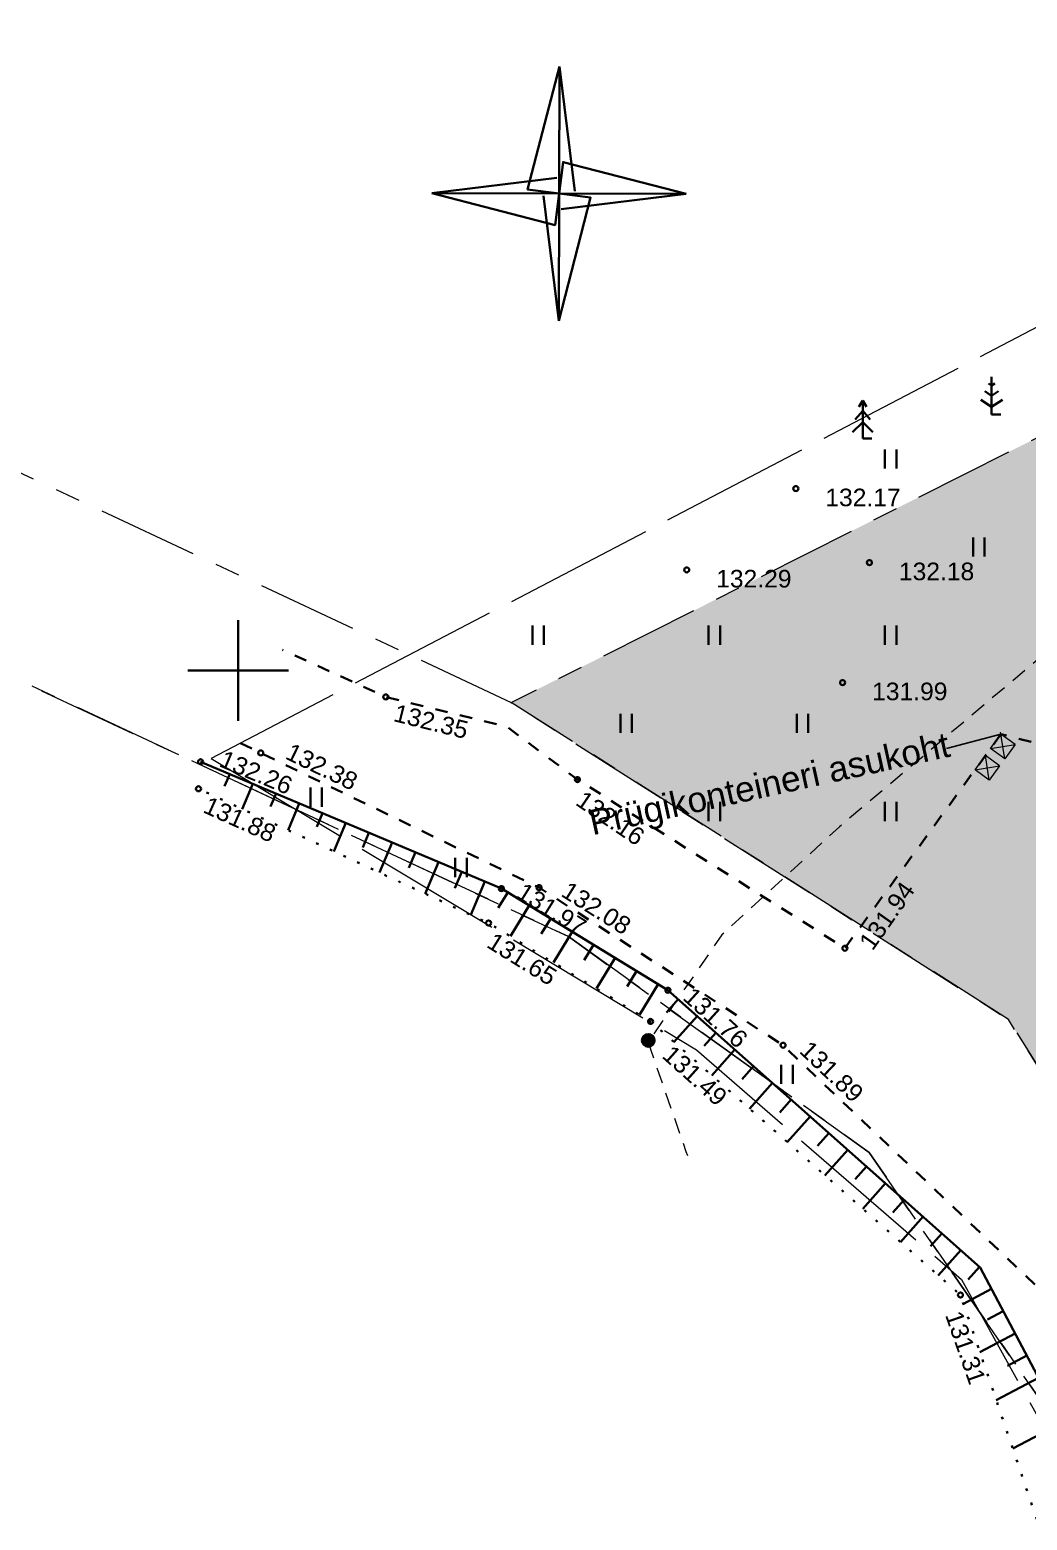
# Model space of a CAD drawing. Header units: millimetres. Extents: x 368386 to 996118, y -334862 to 250838.
# Drawn here: x 658828 to 698431, y -133448 to -74257 of the extents above; entities that cross this region are included whole.
import ezdxf

# ---------------------------------------------------------------- set-up
doc = ezdxf.new("R2010")
doc.units = ezdxf.units.MM
doc.header["$MEASUREMENT"] = 0
for name, pattern in [('KATASTRIPIIR', [7000, 4000, -1000, 1000, -1000]), ('Katkoviiva', [6000, 3000, -3000]), ('KRUUSKILL', [1000, 500, -500]), ('Long Dashed', [1058.333302, 634.99999, -423.333311]), ('NOLVAALL', [600, 100, -500]), ('TOOPIIR', [7000, 6000, -1000])]:
    doc.linetypes.add(name, pattern=pattern)
for name, color, linetype, lineweight, true_color in [('New_       asendi fill_Pen_No__149', 7, 'Continuous', 25, 0x186722), ('New_MOOTPIIR#1_Pen_No__102', 7, 'Continuous', 13, 0xcccccc), ('New_MPKAABEL_Pen_No__3', 7, 'Continuous', 18, 0xff6600), ('New_PIIR#1_Pen_No__102', 7, 'Continuous', 13, 0xcccccc), ('New_PIIR#1_Pen_No__164', 7, 'Continuous', 13, 0xf27e39), ('New_PIIR#1_Pen_No__240', 7, 'Continuous', 0, 0xe8e8e8), ('New_RELJEEF_Pen_No__34', 7, 'Continuous', 35, 0xbd8b17)]:
    doc.layers.add(name, color=color, linetype=linetype, lineweight=lineweight, true_color=true_color)
for name, color, linetype, lineweight in [('New__ASENDIPLAAN_Pen_No__1', 7, 'Continuous', 13), ('New_HALJASTUS#1_Pen_No__7', 7, 'Continuous', 35), ('New_korgus-EH2000#1_Pen_No__1', 7, 'Continuous', 13), ('New_korgus-EH2000#1_Pen_No__7', 7, 'Continuous', 35), ('New_POST_Pen_No__7', 7, 'Continuous', 35), ('New_PUU_Pen_No__7', 7, 'Continuous', 35), ('New_TEE#1_Pen_No__7', 7, 'Continuous', 35), ('New_VORK#1_Pen_No__7', 7, 'Continuous', 35), ('New_VORMISTUS#1_Pen_No__7', 7, 'Continuous', 35)]:
    doc.layers.add(name, color=color, linetype=linetype, lineweight=lineweight)
doc.styles.add('GENERATED_STYLE_1', font='arial.ttf')
doc.dimstyles.new('GENERATED_STYLE__4', dxfattribs={"dimtxt": 0.18, "dimasz": 152, "dimexe": 0.18, "dimexo": 0.0625, "dimgap": 0, "dimtad": 0, "dimtih": 1, "dimtoh": 1, "dimdec": 4, "dimzin": 0, "dimdsep": 46, "dimcen": 0.09, "dimadec": 0, "dimazin": 0, "dimtfac": 1, "dimtdec": 4, "dimtmove": 0, "dimatfit": 3, "dimldrblk": 'ARROWHEAD_0', "dimfxl": 0, "dimtolj": 1, "dimtzin": 0, "dimarcsym": 0})

# ---------------------------------------------------------------- blocks, each defined once
blk = doc.blocks.new('ARROWHEAD_0')
at = {"color": 0, "linetype": 'Continuous', "lineweight": 0}
for p, q in [((0, 0), (-1, 0)), ((0, -0.5), (0, 0.5))]:
    blk.add_line(p, q, dxfattribs=at)

msp = doc.modelspace()

# ---------------------------------------------------------------- hatches: boundary and pattern name
at = {"layer": 'New_       asendi fill_Pen_No__149', "linetype": 'Continuous', "lineweight": 0, "true_color": 0x061908}
h = msp.add_hatch(color=98, dxfattribs=at)
h.paths.add_polyline_path([(802345.63, -38322.05), (677945.63, -100972.05), (697685.63, -113562.05), (725141.88, -157386.04), (747105.63, -214022.05), (773035.63, -233162.05), (849485.63, -225922.05), (847735.63, -145332.05)])
h.paths.add_polyline_path([(757638.71, -147399.28, -0.00065641), (757597.25, -147430.15)], flags=0)
h.paths.add_polyline_path([(781623.18, -112523.26, 0.05995559), (781750.4, -112778.31, 0.78516634), (783932.82, -111999.14, 0.05995559), (783869.75, -111721.19, 1)], flags=0)

# ---------------------------------------------------------------- linework, layer by layer
at = {"layer": 'New__ASENDIPLAAN_Pen_No__1', "color": 7, "linetype": 'Continuous', "lineweight": 13}
for p, q in [((696978.29, -102796.72), (697390.63, -102231.05)), ((697956.29, -102643.39), (697390.63, -102231.05)), ((697543.95, -103209.06), (696978.29, -102796.72)), ((697956.29, -102643.39), (697543.95, -103209.06)), ((696359.78, -103645.22), (696772.12, -103079.55)), ((697337.79, -103491.89), (696772.12, -103079.55)), ((697337.79, -103491.89), (696925.45, -104057.55)), ((696925.45, -104057.55), (696359.78, -103645.22))]:
    msp.add_line(p, q, dxfattribs=at)
at = {"layer": 'New__ASENDIPLAAN_Pen_No__1', "color": 7, "linetype": 'Katkoviiva', "lineweight": 13}
for p, q in [((697543.95, -103209.06), (697390.63, -102231.05)), ((696978.29, -102796.72), (697956.29, -102643.39)), ((696359.78, -103645.22), (697337.79, -103491.89)), ((696925.45, -104057.55), (696772.12, -103079.55))]:
    msp.add_line(p, q, dxfattribs=at)
at = {"layer": 'New_HALJASTUS#1_Pen_No__7', "color": 7, "linetype": 'Continuous', "lineweight": 35}
for p, q in [((692782.1, -90919.49), (692782.1, -91680.61)), ((693237.15, -90919.49), (693237.15, -91680.61)), ((696282.1, -94419.49), (696282.1, -95180.61)), ((696737.15, -94419.49), (696737.15, -95180.61)), ((678782.1, -97919.49), (678782.1, -98680.61)), ((679237.15, -97919.49), (679237.15, -98680.61)), ((685782.1, -97919.49), (685782.1, -98680.61)), ((686237.15, -97919.49), (686237.15, -98680.61)), ((692782.1, -97919.49), (692782.1, -98680.61)), ((693237.15, -97919.49), (693237.15, -98680.61)), ((682282.1, -101419.49), (682282.1, -102180.61)), ((682737.15, -101419.49), (682737.15, -102180.61)), ((689282.1, -101419.49), (689282.1, -102180.61)), ((689737.15, -101419.49), (689737.15, -102180.61)), ((669966.96, -104353.06), (669966.96, -105114.18)), ((670422.01, -104353.06), (670422.01, -105114.18)), ((685782.1, -104919.49), (685782.1, -105680.61)), ((686237.15, -104919.49), (686237.15, -105680.61)), ((692782.1, -104919.49), (692782.1, -105680.61)), ((693237.15, -104919.49), (693237.15, -105680.61)), ((675722.52, -107147.02), (675722.52, -107908.14)), ((676177.58, -107147.02), (676177.58, -107908.14)), ((688665.79, -115363.23), (688665.79, -116124.35)), ((689120.85, -115363.23), (689120.85, -116124.35))]:
    msp.add_line(p, q, dxfattribs=at)
at = {"layer": 'New_korgus-EH2000#1_Pen_No__7', "color": 7, "linetype": 'Continuous', "lineweight": 35}
for centre in [(689244.63, -92479.05), (684910.63, -95706.05), (692166.63, -95417.05), (691102.63, -100182.05), (672964.63, -100753.05), (667998.63, -102976.05), (665611.63, -103328.05), (680573.63, -104033.05), (665525.63, -104401.05), (677554.63, -108363.05), (679048.63, -108324.05), (677043.63, -109731.05), (691194.63, -110731.05), (684167.63, -112401.05), (683478.63, -113641.05), (688736.63, -114584.05), (695781.63, -124504.05)]:
    msp.add_circle(centre, 100, dxfattribs=at)
at = {"layer": 'New_MOOTPIIR#1_Pen_No__102', "color": 254, "linetype": 'TOOPIIR', "lineweight": 13, "true_color": 0xcccccc, "flags": 128}
msp.add_lwpolyline([(666023.63, -103201.05), (685304.63, -114770.05), (695822.63, -123885.05), (716500.63, -161142.05), (837208.63, -108675.05), (806252.63, -29932.05)], close=True, dxfattribs=at)
at = {"layer": 'New_MPKAABEL_Pen_No__3', "color": 30, "linetype": 'Long Dashed', "lineweight": 18, "true_color": 0xff6600, "flags": 128}
msp.add_lwpolyline([(783565.09, -24546.65), (781933.38, -27973.19), (777809.87, -36412.47), (773953.05, -43041.86), (772482.12, -45281.07), (770238.91, -49198.69), (766031.19, -55145.75), (760860.53, -57580.51), (755092.95, -60203.09), (746674.46, -63723.06), (738204.11, -68093.47), (734252.96, -70168.96), (726178.72, -74593.49), (719169.87, -78938.67), (713295.67, -84749.71), (710742.18, -87651.12), (706075.59, -93410.22), (703859.19, -95384.51), (698840.17, -99282.82), (690979.59, -105905.35), (686307.62, -110199.5), (683373.7, -114459.56), (684881.37, -118802.62), (684938.24, -118959.87)], dxfattribs=at)
at = {"layer": 'New_PIIR#1_Pen_No__102', "color": 254, "linetype": 'KATASTRIPIIR', "lineweight": 13, "true_color": 0xcccccc, "flags": 128}
msp.add_lwpolyline([(860535.63, -242022.05), (854885.63, -242762.05), (855315.63, -237532.05), (852705.63, -233572.05), (844285.63, -230452.05), (833425.63, -231082.05), (799515.63, -240292.05), (781125.63, -240992.05), (768135.63, -238902.05), (752375.63, -230352.05), (741445.63, -217912.05), (733335.63, -201682.05), (718795.63, -165022.05), (707015.63, -140342.05), (692155.63, -118842.05), (680215.63, -110272.05), (634625.63, -88992.05), (586155.63, -62102.05), (536825.63, -32082.05), (528865.63, -24412.05), (519115.63, -13552.05), (513965.63, -4142.05), (506455.63, 12657.95), (493685.63, 40907.95), (479385.63, 67587.95), (468135.63, 86957.95), (460385.63, 100357.95), (450865.63, 115877.95), (447095.63, 122017.95), (433645.63, 141007.95), (422785.63, 156437.95), (413565.63, 171597.95), (407105.63, 187117.95), (401305.63, 207387.95), (398235.63, 228527.95), (397065.63, 250837.95), (403255.63, 247467.95), (404205.63, 229117.95), (407185.63, 208637.95), (412585.63, 189547.95), (418925.63, 174327.95), (427805.63, 159727.95), (448945.63, 129797.95), (452115.63, 125327.95), (457565.63, 116427.95), (465535.63, 103427.95), (484575.63, 70507.95), (499065.63, 43567.95), (510825.63, 17567.95), (511925.63, 15117.95), (519345.63, -1472.05), (524045.63, -10062.05), (533185.63, -20242.05), (540515.63, -27302.05), (578445.63, -50432.05), (587305.63, -55802.05), (604535.63, -66232.05), (628685.63, -77922.05), (677945.63, -100972.05), (697685.63, -113562.05), (725035.63, -157112.05), (747105.63, -214022.05), (773035.63, -233162.05), (849485.63, -225922.05), (850265.63, -225902.05), (854245.63, -227602.05), (857075.63, -229242.05), (860055.63, -232532.05), (861015.63, -235192.05), (861325.63, -238452.05)], close=True, dxfattribs=at)
at = {"layer": 'New_PIIR#1_Pen_No__164', "color": 30, "linetype": 'KATASTRIPIIR', "lineweight": 13, "true_color": 0xf27e39, "flags": 128}
msp.add_lwpolyline([(747105.63, -214022.05), (725035.63, -157112.05), (697685.63, -113562.05), (677945.63, -100972.05), (802345.63, -38322.05), (847735.63, -145332.05), (849485.63, -225922.05), (773035.63, -233162.05)], close=True, dxfattribs=at)
at = {"layer": 'New_PIIR#1_Pen_No__240', "color": 254, "linetype": 'KATASTRIPIIR', "lineweight": 0, "true_color": 0xe8e8e8, "flags": 128}
msp.add_lwpolyline([(368385.63, -77942.05), (373185.63, -77592.05), (584515.63, -62212.05), (586155.63, -62102.05), (634625.63, -88992.05), (680215.63, -110272.05), (692155.63, -118842.05), (707015.63, -140342.05), (616265.63, -173792.05), (550915.63, -201692.05), (515495.63, -247022.05), (512435.63, -308352.05), (514785.63, -309122.05), (519105.63, -315252.05), (518985.63, -316812.05), (518355.63, -317222.05), (517255.63, -317512.05), (514795.63, -317602.05), (513195.63, -317802.05), (512285.63, -318042.05), (511375.63, -319152.05), (510285.63, -320842.05), (509145.63, -323202.05), (508545.63, -325132.05), (507915.63, -327742.05), (507225.63, -327982.05), (505535.63, -327592.05), (504675.63, -326822.05), (503845.63, -324652.05), (503075.63, -322822.05), (501295.63, -319252.05), (500425.63, -318292.05), (499695.63, -317762.05), (498375.63, -317712.05), (492535.63, -318872.05), (491075.63, -319592.05), (490155.63, -320752.05), (489935.63, -322152.05), (490665.63, -323892.05), (492175.63, -325672.05), (493635.63, -326682.05), (497555.63, -327652.05), (498375.63, -328272.05), (498745.63, -329092.05), (498285.63, -330162.05), (497425.63, -331022.05), (495965.63, -331222.05), (494135.63, -331032.05), (492495.63, -330692.05), (490395.63, -330062.05), (485695.63, -330742.05), (484595.63, -330602.05), (482325.63, -329372.05), (478045.63, -324912.05), (477315.63, -323602.05), (477705.63, -319632.05), (476745.63, -314732.05), (475915.63, -313382.05), (474555.63, -311932.05), (473275.63, -310972.05), (467525.63, -308752.05), (464235.63, -306822.05), (463415.63, -304892.05), (463415.63, -302962.05), (464325.63, -301132.05), (465415.63, -300262.05), (467055.63, -299102.05), (467875.63, -297652.05), (468335.63, -295822.05), (467875.63, -294852.05), (466325.63, -293602.05), (464865.63, -292732.05), (462035.63, -291962.05), (460215.63, -291192.05), (459845.63, -289842.05), (460025.63, -288882.05), (461305.63, -287332.05), (461575.63, -285402.05), (461395.63, -283862.05), (460025.63, -282802.05), (457835.63, -282222.05), (455275.63, -283702.05), (450685.63, -283972.05), (447795.63, -283672.05), (446795.63, -283772.05), (445515.63, -284352.05), (444605.63, -285122.05), (444145.63, -287532.05), (444145.63, -289372.05), (446065.63, -291972.05), (446065.63, -294002.05), (445615.63, -295352.05), (443785.63, -296512.05), (440695.63, -297952.05), (438195.63, -300452.05), (436645.63, -300052.05), (434925.63, -298602.05), (434635.63, -296522.05), (427965.63, -289052.05), (427145.63, -272952.05), (423395.63, -267812.05), (414815.63, -266352.05), (403865.63, -251942.05), (396185.63, -238602.05), (398105.63, -228772.05), (397285.63, -216112.05), (396565.63, -207102.05), (398845.63, -200702.05), (413565.63, -185652.05), (415035.63, -181562.05), (406915.63, -173982.05), (405025.63, -168482.05), (404555.63, -161072.05), (393995.63, -152852.05), (391465.63, -146932.05), (394515.63, -131812.05), (389345.63, -117632.05), (387945.63, -108852.05), (390255.63, -101332.05), (390945.63, -95552.05), (386555.63, -90602.05), (380915.63, -88302.05), (374705.63, -87792.05), (371625.63, -86572.05)], close=True, dxfattribs=at)
at = {"layer": 'New_POST_Pen_No__7', "color": 7, "linetype": 'Continuous', "lineweight": 35}
for radius in [250, 225, 200, 175, 150, 125, 100, 75, 50, 25]:
    msp.add_circle((683383.63, -114392.05), radius, dxfattribs=at)
at = {"layer": 'New_PUU_Pen_No__7', "color": 7, "linetype": 'Continuous', "lineweight": 35}
for p, q in [((697020.63, -88040.05), (697020.63, -89540.05)), ((697020.63, -88790.05), (696754.02, -88612.31)), ((697020.63, -88390.05), (696896.21, -88307.11)), ((697145.04, -88307.11), (697020.63, -88390.05)), ((697287.24, -88612.31), (697020.63, -88790.05)), ((691899.63, -88985.05), (691749.63, -89235.05)), ((692049.63, -89235.05), (691899.63, -88985.05)), ((691899.63, -88985.05), (691899.63, -90485.05)), ((696596.36, -88950.7), (697020.63, -89233.55)), ((697020.63, -89233.55), (697444.89, -88950.7)), ((691899.63, -89835.05), (691499.63, -90235.05)), ((691899.63, -89385.05), (691599.63, -89735.05)), ((692199.63, -89735.05), (691899.63, -89385.05)), ((692299.63, -90235.05), (691899.63, -89835.05)), ((697380.63, -89540.05), (697020.63, -89540.05)), ((692259.63, -90485.05), (691899.63, -90485.05))]:
    msp.add_line(p, q, dxfattribs=at)
at = {"layer": 'New_RELJEEF_Pen_No__34', "color": 42, "linetype": 'Continuous', "lineweight": 35, "true_color": 0xbd8b17}
for p, q in [((666765.36, -103814.45), (666560.71, -104299.89)), ((667686.82, -104202.93), (667264.13, -105205.55)), ((668608.28, -104591.4), (668390.24, -105108.58)), ((669529.74, -104979.87), (669080.28, -106045.98)), ((670451.2, -105368.35), (670219.78, -105917.27)), ((671372.66, -105756.82), (670896.44, -106886.42)), ((672294.12, -106145.3), (672049.32, -106725.97)), ((673215.58, -106533.77), (672712.59, -107726.85)), ((674137.04, -106922.25), (673878.86, -107534.66)), ((675058.5, -107310.72), (674528.75, -108567.28)), ((675979.96, -107699.19), (675708.39, -108343.35)), ((676901.42, -108087.67), (676344.9, -109407.72)), ((677803.08, -108514.76), (677429.47, -109126.63)), ((678656.55, -109035.91), (677910.47, -110257.76)), ((679510.02, -109557.05), (679137.55, -110167.04)), ((680363.49, -110078.19), (679619.69, -111296.31)), ((681216.96, -110599.33), (680845.63, -111207.46)), ((682070.43, -111120.47), (681328.91, -112334.86)), ((682923.9, -111641.62), (682553.71, -112247.87)), ((683777.37, -112162.76), (683038.14, -113373.4)), ((684573.48, -112761.4), (684114.02, -113278.89)), ((685321.27, -113425.34), (684404.17, -114458.26)), ((686069.05, -114089.29), (685611.42, -114604.71)), ((686816.84, -114753.23), (685903.4, -115782.02)), ((687564.63, -115417.17), (687108.82, -115930.53)), ((688312.41, -116081.11), (687402.63, -117105.77)), ((689060.2, -116745.05), (688606.22, -117256.35)), ((689807.98, -117408.99), (688901.87, -118429.53)), ((690555.77, -118072.93), (690103.62, -118582.17)), ((691303.55, -118736.87), (690401.1, -119753.29)), ((692051.34, -119400.81), (691601.03, -119907.99)), ((692799.12, -120064.75), (691900.33, -121077.04)), ((693546.91, -120728.69), (693098.43, -121233.81)), ((694294.69, -121392.63), (693399.57, -122400.8)), ((695042.48, -122056.57), (694595.83, -122559.63)), ((695790.26, -122720.51), (694898.8, -123724.56)), ((696538.05, -123384.45), (696093.23, -123885.44)), ((697015.78, -124260.48), (695899.81, -124851.12)), ((697483.56, -125144.33), (696854.91, -125477.05)), ((697951.34, -126028.17), (696552.7, -126768.41)), ((698419.12, -126912.02), (697649.14, -127319.54)), ((698886.91, -127795.86), (697205.6, -128685.71)), ((699822.47, -129563.55), (697858.49, -130603))]:
    msp.add_line(p, q, dxfattribs=at)
at = {"layer": 'New_RELJEEF_Pen_No__34', "color": 42, "linetype": 'Continuous', "lineweight": 35, "true_color": 0xbd8b17, "flags": 128}
msp.add_lwpolyline([(665611.63, -103328.05), (677554.63, -108363.05), (684167.63, -112401.05), (696564.63, -123408.05), (701810.63, -133320.05), (713773.63, -150538.05), (717969.63, -160472.05)], dxfattribs=at)
at = {"layer": 'New_RELJEEF_Pen_No__34', "color": 42, "linetype": 'NOLVAALL', "lineweight": 35, "true_color": 0xbd8b17, "flags": 128}
msp.add_lwpolyline([(716049.63, -161310.05), (711764.63, -151468.05), (699157.63, -134418.05), (695781.63, -124504.05), (683478.63, -113641.05), (677043.63, -109731.05), (665525.63, -104401.05)], dxfattribs=at)
at = {"layer": 'New_TEE#1_Pen_No__7', "color": 7, "linetype": 'KRUUSKILL', "lineweight": 35, "flags": 128}
for points in [[(709565.63, -93385.05), (705848.63, -99284.05), (701724.63, -104886.05), (699857.63, -102855.05), (697390.63, -102231.05)], [(697390.63, -102231.05), (691194.63, -110731.05), (680573.63, -104033.05), (677764.63, -101932.05), (672964.63, -100753.05), (668858.63, -98880.05)], [(667196.89, -102588.03), (679048.63, -108324.05), (688736.63, -114584.05), (699931.63, -125232.05), (706755.63, -134981.05), (712909.63, -146470.05), (718821.28, -160133.35)]]:
    msp.add_lwpolyline(points, dxfattribs=at)
at = {"layer": 'New_VORK#1_Pen_No__7', "color": 7, "linetype": 'Continuous', "lineweight": 35}
for p, q in [((667105.63, -97701.87), (667105.63, -101702.23)), ((665105.45, -99702.05), (669105.8, -99702.05))]:
    msp.add_line(p, q, dxfattribs=at)
at = {"layer": 'New_VORMISTUS#1_Pen_No__7', "color": 7, "linetype": 'Continuous', "lineweight": 35}
for points in [[(679856.65, -75708.1), (678594.63, -80601.31), (679844.32, -80760.29)], [(684896.51, -80772.62), (680003.3, -79510.6), (679844.32, -80760.29)], [(674792.13, -80747.96), (679685.35, -82009.98), (679844.32, -80760.29)], [(679831.99, -85812.48), (681094.01, -80919.26), (679844.32, -80760.29)]]:
    msp.add_lwpolyline(points, close=True, dxfattribs=at)
for points in [[(679856.65, -75708.1), (680462.93, -80671.21)], [(674792.13, -80747.96), (679755.24, -80141.68)], [(679831.99, -85812.48), (679225.71, -80849.37)], [(684896.51, -80772.62), (679933.41, -81378.9)]]:
    msp.add_lwpolyline(points, dxfattribs=at)

# ---------------------------------------------------------------- texts
at = {"layer": 'New__ASENDIPLAAN_Pen_No__1', "color": 7, "linetype": 'Continuous', "lineweight": 13, "insert": (681095.99, -105908.57), "char_height": 1000, "attachment_point": 4, "rotation": 12.4200217, "style": 'GENERATED_STYLE_1'}
msp.add_mtext('\\A1;{\\pql;\\fArial|b0|i0|c0|p34;Prügikonteineri asukoht}', dxfattribs=at)
at = {"layer": 'New_korgus-EH2000#1_Pen_No__1', "color": 7, "linetype": 'Continuous', "lineweight": 13, "char_height": 700, "attachment_point": 1, "style": 'GENERATED_STYLE_1'}
for s, insert in [('\\A1;{\\pql;\\fArial|b0|i0|c0|p34; 132.17 }', (690144.63, -92479.05)), ('\\A1;{\\pql;\\fArial|b0|i0|c0|p34; 132.29 }', (685810.63, -95706.05)), ('\\A1;{\\pql;\\fArial|b0|i0|c0|p34; 132.18 }', (693066.63, -95417.05)), ('\\A1;{\\pql;\\fArial|b0|i0|c0|p34; 131.99 }', (692002.63, -100182.05))]:
    msp.add_mtext(s, dxfattribs=dict(at, insert=insert))
for s, insert, rotation in [('\\A1;{\\pql;\\fArial|b0|i0|c0|p34; 132.35 }', (673131.98, -100961.08), 346.027452), ('\\A1;{\\pql;\\fArial|b0|i0|c0|p34; 132.26 }', (666323.24, -102743.71), 337.259206), ('\\A1;{\\pql;\\fArial|b0|i0|c0|p34; 132.38 }', (668987.02, -102436.19), 334.1906658), ('\\A1;{\\pql;\\fArial|b0|i0|c0|p34; 132.16 }', (680623.53, -104278.98), 325.68556), ('\\A1;{\\pql;\\fArial|b0|i0|c0|p34; 131.88 }', (665702.72, -104568.02), 335.6265463), ('\\A1;{\\pql;\\fArial|b0|i0|c0|p34; 131.97 }', (678240.73, -107945.16), 327.926086), ('\\A1;{\\pql;\\fArial|b0|i0|c0|p34; 132.08 }', (680020.27, -107897.13), 327.7763027), ('\\A1;{\\pql;\\fArial|b0|i0|c0|p34; 131.94 }', (691560.28, -110686.3), 54.905572), ('\\A1;{\\pql;\\fArial|b0|i0|c0|p34; 131.65 }', (677061.09, -109924.64), 328.0314182), ('\\A1;{\\pql;\\fArial|b0|i0|c0|p34; 131.76 }', (684985.2, -112040.94), 317.7803547), ('\\A1;{\\pql;\\fArial|b0|i0|c0|p34; 131.49 }', (684157.44, -114349.16), 318.1007376), ('\\A1;{\\pql;\\fArial|b0|i0|c0|p34; 131.89 }', (689629.41, -114159.24), 316.5539536), ('\\A1;{\\pql;\\fArial|b0|i0|c0|p34; 131.31 }', (695734.74, -124807.21), 289.2165279)]:
    msp.add_mtext(s, dxfattribs=dict(at, insert=insert, rotation=rotation))

# ---------------------------------------------------------------- leaders
at = {"layer": 'New__ASENDIPLAAN_Pen_No__1', "color": 7, "linetype": 'Continuous', "lineweight": 13, "annotation_type": 0, "has_hookline": 1, "hookline_direction": 1, "text_width": 14467, "horizontal_direction": (0.976597, 0.215077, 0)}
msp.add_leader([(697390.63, -102231.05), (695224.42, -102797.05)], dimstyle='GENERATED_STYLE__4', dxfattribs=at)

doc.saveas('drawing.dxf')
